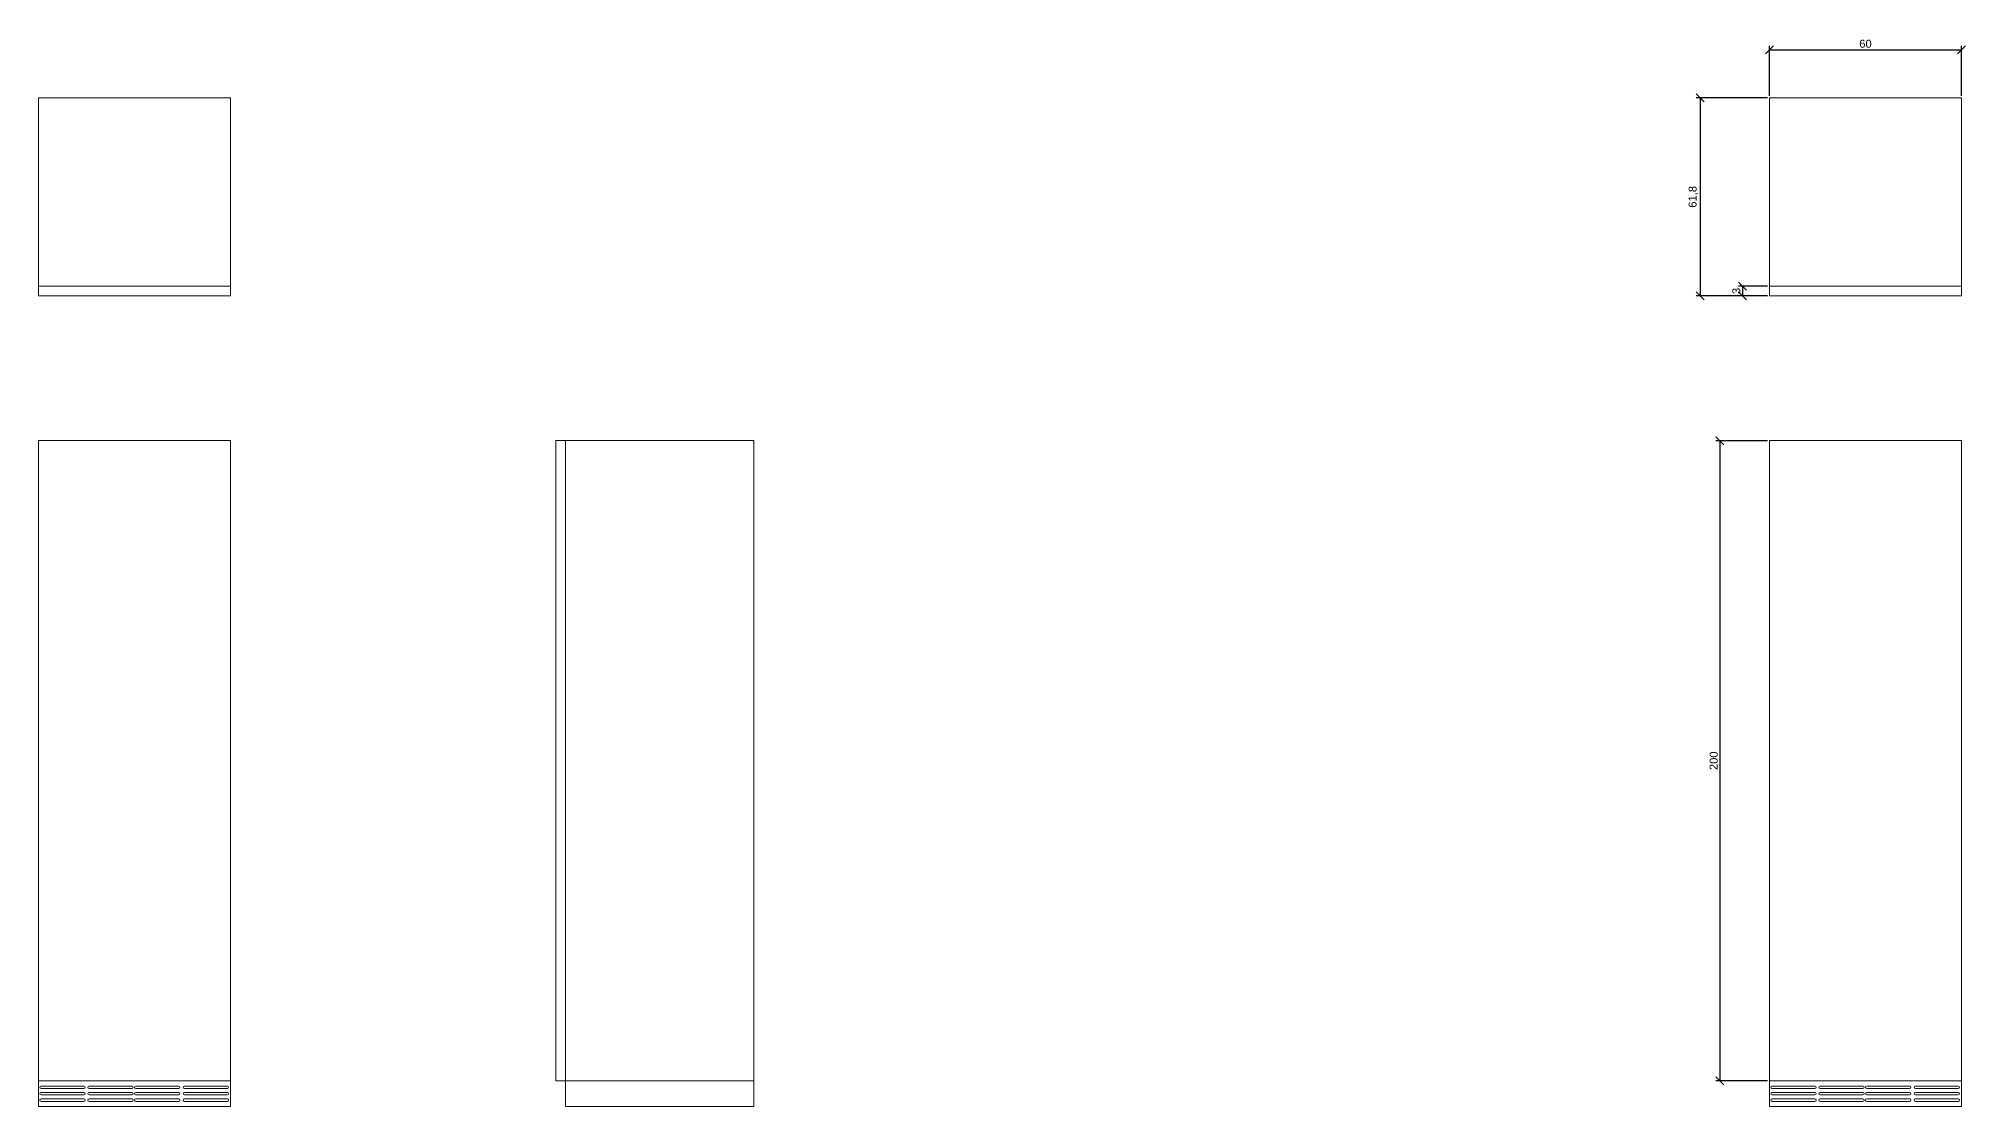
# Model space of a CAD drawing. Header units: millimetres. Extents: x 3165 to 4318, y 1418 to 1774.
# Drawn here: x 3165 to 3767, y 1441 to 1774 of the extents above; entities that cross this region are included whole.
import ezdxf

# ---------------------------------------------------------------- set-up
doc = ezdxf.new("R2010")
doc.units = ezdxf.units.MM
for name, color, linetype, lineweight in [('L_OGGETTI', 7, 'Continuous', 20), ('L_PIANTA PROSP', 7, 'Continuous', 20), ('L_QUOTE', 7, 'Continuous', 0)]:
    doc.layers.add(name, color=color, linetype=linetype, lineweight=lineweight)
doc.styles.get("Standard").update_dxf_attribs({"font": 'arial.ttf'})
doc.dimstyles.new('ISO-25', dxfattribs={"dimtxt": 2.5, "dimasz": 2.5, "dimexe": 1.25, "dimexo": 0.625, "dimtad": 1, "dimtxsty": 'Standard', "dimcen": 2.5, "dimadec": 0, "dimazin": 0, "dimtfac": 1, "dimtmove": 0, "dimatfit": 3, "dimfxl": 1, "dimarcsym": 0})

# ---------------------------------------------------------------- blocks, each defined once
blk = doc.blocks.new('_Oblique')
at = {"color": 0, "linetype": 'ByBlock', "lineweight": -2}
blk.add_line((-0.5, -0.5), (0.5, 0.5), dxfattribs=at)
blk = doc.blocks.new('*D6')
at = {"layer": 'Defpoints', "color": 0, "transparency": 16777216}
for p in [(3766.07, 1770.77), (3706.07, 1755.75), (3766.07, 1755.75)]:
    blk.add_point(p, dxfattribs=at)
at = {"layer": 'L_QUOTE', "color": 0, "lineweight": -2, "transparency": 16777216}
for p, q in [((3706.07, 1756.38), (3706.07, 1772.02)), ((3706.07, 1770.77), (3766.07, 1770.77)), ((3766.07, 1756.38), (3766.07, 1772.02))]:
    blk.add_line(p, q, dxfattribs=at)
at = {"layer": 'L_QUOTE', "color": 0, "lineweight": -2, "transparency": 16777216, "xscale": 2.5, "yscale": 2.5, "zscale": 2.5, "rotation": 180}
blk.add_blockref('_Oblique', (3706.07, 1770.77), dxfattribs=at)
at = {"layer": 'L_QUOTE', "color": 0, "lineweight": -2, "transparency": 16777216, "xscale": 2.5, "yscale": 2.5, "zscale": 2.5}
blk.add_blockref('_Oblique', (3766.07, 1770.77), dxfattribs=at)
at = {"layer": 'L_QUOTE', "color": 0, "transparency": 16777216, "insert": (3736.07, 1772.67), "char_height": 2.5, "attachment_point": 5}
blk.add_mtext('60', dxfattribs=at)
blk = doc.blocks.new('*D7')
at = {"layer": 'Defpoints', "color": 0, "transparency": 16777216}
for p in [(3706.07, 1755.75), (3684.41, 1693.95), (3706.07, 1693.95)]:
    blk.add_point(p, dxfattribs=at)
at = {"layer": 'L_QUOTE', "color": 0, "lineweight": -2, "transparency": 16777216}
for p, q in [((3705.44, 1755.75), (3683.16, 1755.75)), ((3684.41, 1755.75), (3684.41, 1693.95)), ((3705.44, 1693.95), (3683.16, 1693.95))]:
    blk.add_line(p, q, dxfattribs=at)
at = {"layer": 'L_QUOTE', "color": 0, "lineweight": -2, "transparency": 16777216, "xscale": 2.5, "yscale": 2.5, "zscale": 2.5}
for p, rotation in [((3684.41, 1755.75), 90), ((3684.41, 1693.95), 270)]:
    blk.add_blockref('_Oblique', p, dxfattribs=dict(at, rotation=rotation))
at = {"layer": 'L_QUOTE', "color": 0, "transparency": 16777216, "insert": (3682.29, 1724.85), "char_height": 2.5, "attachment_point": 5, "rotation": 90}
blk.add_mtext('61,8', dxfattribs=at)
blk = doc.blocks.new('*D8')
at = {"layer": 'Defpoints', "color": 0, "transparency": 16777216}
for p in [(3697.63, 1693.95), (3706.07, 1696.95), (3706.07, 1693.95)]:
    blk.add_point(p, dxfattribs=at)
at = {"layer": 'L_QUOTE', "color": 0, "lineweight": -2, "transparency": 16777216}
for p, q in [((3705.44, 1696.95), (3696.38, 1696.95)), ((3705.44, 1693.95), (3696.38, 1693.95)), ((3697.63, 1696.95), (3697.63, 1693.95))]:
    blk.add_line(p, q, dxfattribs=at)
at = {"layer": 'L_QUOTE', "color": 0, "lineweight": -2, "transparency": 16777216, "xscale": 2.5, "yscale": 2.5, "zscale": 2.5}
for p, rotation in [((3697.63, 1696.95), 90), ((3697.63, 1693.95), 270)]:
    blk.add_blockref('_Oblique', p, dxfattribs=dict(at, rotation=rotation))
at = {"layer": 'L_QUOTE', "color": 0, "transparency": 16777216, "insert": (3695.73, 1695.45), "char_height": 2.5, "attachment_point": 5, "rotation": 90}
blk.add_mtext('3', dxfattribs=at)
blk = doc.blocks.new('*D9')
at = {"layer": 'Defpoints', "color": 0, "transparency": 16777216}
for p in [(3706.07, 1648.68), (3690.56, 1448.68), (3706.07, 1448.68)]:
    blk.add_point(p, dxfattribs=at)
at = {"layer": 'L_QUOTE', "color": 0, "lineweight": -2, "transparency": 16777216}
for p, q in [((3705.44, 1648.68), (3689.31, 1648.68)), ((3690.56, 1648.68), (3690.56, 1448.68)), ((3705.44, 1448.68), (3689.31, 1448.68))]:
    blk.add_line(p, q, dxfattribs=at)
at = {"layer": 'L_QUOTE', "color": 0, "lineweight": -2, "transparency": 16777216, "xscale": 2.5, "yscale": 2.5, "zscale": 2.5}
for p, rotation in [((3690.56, 1648.68), 90), ((3690.56, 1448.68), 270)]:
    blk.add_blockref('_Oblique', p, dxfattribs=dict(at, rotation=rotation))
at = {"layer": 'L_QUOTE', "color": 0, "transparency": 16777216, "insert": (3688.66, 1548.68), "char_height": 2.5, "attachment_point": 5, "rotation": 90}
blk.add_mtext('200', dxfattribs=at)

msp = doc.modelspace()

# ---------------------------------------------------------------- linework, layer by layer
at = {"layer": 'L_OGGETTI'}
for p, q in [((3706.069, 1693.953), (3706.069, 1755.753)), ((3766.069, 1755.753), (3706.069, 1755.753)), ((3766.069, 1693.953), (3766.069, 1755.753)), ((3766.069, 1693.953), (3766.069, 1755.753)), ((3706.069, 1693.953), (3706.069, 1696.953)), ((3706.069, 1696.953), (3766.069, 1696.953)), ((3706.069, 1693.953), (3766.069, 1693.953)), ((3706.069, 1648.684), (3766.069, 1648.684)), ((3706.069, 1440.684), (3706.069, 1648.684)), ((3766.069, 1648.684), (3766.069, 1440.684)), ((3766.069, 1448.684), (3706.069, 1448.684)), ((3706.868, 1447.065), (3720.268, 1447.065)), ((3706.868, 1446.265), (3720.268, 1446.265)), ((3706.868, 1445.065), (3720.268, 1445.065)), ((3721.868, 1447.065), (3735.268, 1447.065)), ((3721.868, 1446.265), (3735.268, 1446.265)), ((3721.868, 1445.065), (3735.268, 1445.065)), ((3736.468, 1447.065), (3749.868, 1447.065)), ((3736.468, 1446.265), (3749.868, 1446.265)), ((3736.468, 1445.065), (3749.868, 1445.065)), ((3751.668, 1447.065), (3765.068, 1447.065)), ((3751.668, 1446.265), (3765.068, 1446.265)), ((3751.668, 1445.065), (3765.068, 1445.065)), ((3766.069, 1440.684), (3766.069, 1448.684)), ((3766.069, 1440.684), (3706.069, 1440.684)), ((3766.069, 1440.684), (3706.069, 1440.684)), ((3706.069, 1440.684), (3706.469, 1440.684)), ((3706.868, 1444.265), (3720.268, 1444.265)), ((3706.868, 1443.065), (3720.268, 1443.065)), ((3706.868, 1442.265), (3720.268, 1442.265)), ((3721.868, 1444.265), (3735.268, 1444.265)), ((3721.868, 1443.065), (3735.268, 1443.065)), ((3721.868, 1442.265), (3735.268, 1442.265)), ((3736.468, 1444.265), (3749.868, 1444.265)), ((3736.468, 1443.065), (3749.868, 1443.065)), ((3736.468, 1442.265), (3749.868, 1442.265)), ((3751.668, 1444.265), (3765.068, 1444.265)), ((3751.668, 1443.065), (3765.068, 1443.065)), ((3751.668, 1442.265), (3765.068, 1442.265))]:
    msp.add_line(p, q, dxfattribs=at)
for centre, start, end in [((3706.868, 1446.665), 90, 270), ((3706.868, 1444.665), 90, 270), ((3720.268, 1446.665), 270, 90), ((3720.268, 1444.665), 270, 90), ((3721.868, 1446.665), 90, 270), ((3721.868, 1444.665), 90, 270), ((3735.268, 1446.665), 270, 90), ((3735.268, 1444.665), 270, 90), ((3736.468, 1446.665), 90, 270), ((3736.468, 1444.665), 90, 270), ((3749.868, 1446.665), 270, 90), ((3749.868, 1444.665), 270, 90), ((3751.668, 1446.665), 90, 270), ((3751.668, 1444.665), 90, 270), ((3765.068, 1446.665), 270, 90), ((3765.068, 1444.665), 270, 90), ((3706.868, 1442.665), 90, 270), ((3720.268, 1442.665), 270, 90), ((3721.868, 1442.665), 90, 270), ((3735.268, 1442.665), 270, 90), ((3736.468, 1442.665), 90, 270), ((3749.868, 1442.665), 270, 90), ((3751.668, 1442.665), 90, 270), ((3765.068, 1442.665), 270, 90)]:
    msp.add_arc(centre, 0.4, start, end, dxfattribs=at)
at = {"layer": 'L_PIANTA PROSP'}
for p, q in [((3165.218, 1693.953), (3165.218, 1755.753)), ((3225.218, 1755.753), (3165.218, 1755.753)), ((3225.218, 1693.953), (3225.218, 1755.753)), ((3225.218, 1693.953), (3225.218, 1755.753)), ((3165.218, 1693.953), (3165.218, 1696.953)), ((3165.218, 1696.953), (3225.218, 1696.953)), ((3165.218, 1693.953), (3225.218, 1693.953)), ((3165.218, 1648.684), (3225.218, 1648.684)), ((3165.218, 1440.684), (3165.218, 1648.684)), ((3225.218, 1648.684), (3225.218, 1440.684)), ((3326.883, 1648.684), (3388.683, 1648.684)), ((3326.883, 1648.684), (3326.883, 1448.684)), ((3326.883, 1648.684), (3329.883, 1648.684)), ((3329.883, 1648.684), (3329.883, 1440.684)), ((3388.683, 1440.684), (3388.683, 1648.684)), ((3225.218, 1448.684), (3165.218, 1448.684)), ((3166.018, 1447.065), (3179.418, 1447.065)), ((3166.018, 1446.265), (3179.418, 1446.265)), ((3166.018, 1445.065), (3179.418, 1445.065)), ((3181.018, 1447.065), (3194.418, 1447.065)), ((3181.018, 1446.265), (3194.418, 1446.265)), ((3181.018, 1445.065), (3194.418, 1445.065)), ((3195.618, 1447.065), (3209.018, 1447.065)), ((3195.618, 1446.265), (3209.018, 1446.265)), ((3195.618, 1445.065), (3209.018, 1445.065)), ((3210.818, 1447.065), (3224.218, 1447.065)), ((3210.818, 1446.265), (3224.218, 1446.265)), ((3210.818, 1445.065), (3224.218, 1445.065)), ((3225.218, 1440.684), (3225.218, 1448.684)), ((3326.883, 1448.684), (3351.866, 1448.684)), ((3351.866, 1448.684), (3388.683, 1448.684)), ((3225.218, 1440.684), (3165.218, 1440.684)), ((3225.218, 1440.684), (3165.218, 1440.684)), ((3165.218, 1440.684), (3165.618, 1440.684)), ((3166.018, 1444.265), (3179.418, 1444.265)), ((3166.018, 1443.065), (3179.418, 1443.065)), ((3166.018, 1442.265), (3179.418, 1442.265)), ((3181.018, 1444.265), (3194.418, 1444.265)), ((3181.018, 1443.065), (3194.418, 1443.065)), ((3181.018, 1442.265), (3194.418, 1442.265)), ((3195.618, 1444.265), (3209.018, 1444.265)), ((3195.618, 1443.065), (3209.018, 1443.065)), ((3195.618, 1442.265), (3209.018, 1442.265)), ((3210.818, 1444.265), (3224.218, 1444.265)), ((3210.818, 1443.065), (3224.218, 1443.065)), ((3210.818, 1442.265), (3224.218, 1442.265)), ((3329.883, 1440.684), (3360.471, 1440.684)), ((3329.883, 1440.684), (3388.683, 1440.684))]:
    msp.add_line(p, q, dxfattribs=at)
for centre, start, end in [((3166.018, 1446.665), 90, 270), ((3166.018, 1444.665), 90, 270), ((3179.418, 1446.665), 270, 90), ((3179.418, 1444.665), 270, 90), ((3181.018, 1446.665), 90, 270), ((3181.018, 1444.665), 90, 270), ((3194.418, 1446.665), 270, 90), ((3194.418, 1444.665), 270, 90), ((3195.618, 1446.665), 90, 270), ((3195.618, 1444.665), 90, 270), ((3209.018, 1446.665), 270, 90), ((3209.018, 1444.665), 270, 90), ((3210.818, 1446.665), 90, 270), ((3210.818, 1444.665), 90, 270), ((3224.218, 1446.665), 270, 90), ((3224.218, 1444.665), 270, 90), ((3166.018, 1442.665), 90, 270), ((3179.418, 1442.665), 270, 90), ((3181.018, 1442.665), 90, 270), ((3194.418, 1442.665), 270, 90), ((3195.618, 1442.665), 90, 270), ((3209.018, 1442.665), 270, 90), ((3210.818, 1442.665), 90, 270), ((3224.218, 1442.665), 270, 90)]:
    msp.add_arc(centre, 0.4, start, end, dxfattribs=at)

# ---------------------------------------------------------------- dimensions: what is measured, and where the dimension line sits
at = {"layer": 'L_QUOTE'}
dim = msp.add_linear_dim(base=(3766.069, 1770.769), p1=(3706.069, 1755.753), p2=(3766.069, 1755.753), dimstyle='ISO-25', override={"dimblk1": 'Oblique', "dimblk2": 'Oblique', "dimsah": 1}, dxfattribs=at)
dim.commit()
dim.dimension.update_dxf_attribs({"geometry": '*D6', "text_midpoint": (3736.069, 1772.67)})
for base, p1, p2, picture, middle in [((3684.414, 1693.953), (3706.069, 1755.753), (3706.069, 1693.953), '*D7', (3682.287, 1724.853)), ((3697.634, 1693.953), (3706.069, 1696.953), (3706.069, 1693.953), '*D8', (3695.732, 1695.453)), ((3690.563, 1448.684), (3706.069, 1648.684), (3706.069, 1448.684), '*D9', (3688.662, 1548.684))]:
    dim = msp.add_linear_dim(base=base, p1=p1, p2=p2, angle=90, dimstyle='ISO-25', override={"dimblk1": 'Oblique', "dimblk2": 'Oblique', "dimsah": 1}, dxfattribs=at)
    dim.commit()
    dim.dimension.update_dxf_attribs({"geometry": picture, "text_midpoint": middle})

doc.saveas('drawing.dxf')
